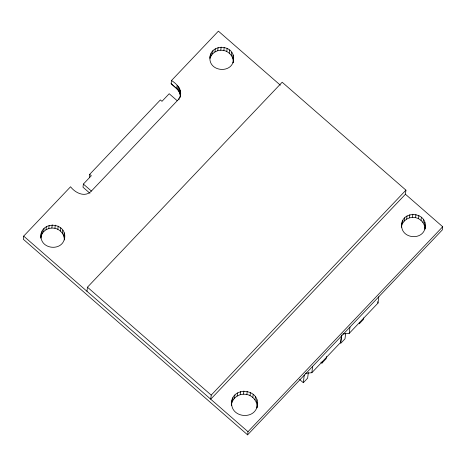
<?xml version="1.0" encoding="UTF-8"?>
<svg xmlns="http://www.w3.org/2000/svg" width="466" height="466" viewBox="0 0 466 466"><rect width="100%" height="100%" fill="white"/><g stroke="black" fill="none" stroke-linecap="round" stroke-linejoin="round"><path stroke-width="0.7" d="M180.022 97.633C182.55 90.008 177.54 84.468 171.523 80.496L218.397 31.152L280.369 85.191M180.383 96.392L180.598 91.639M40.769 238.056C39.261 219.515 69.003 221.921 64.291 239.943M40.857 237.94L41.253 233.728M210.178 55.908C206.846 72.312 234.188 74.711 233.617 57.912C233.245 43.979 210.248 43.746 209.945 57.796M233.087 62.834L233.617 57.912M231.416 405.105C230.018 385.143 262.084 387.939 257.057 407.342M231.491 405.146L231.911 400.673M256.929 407.942L257.477 402.863M401.494 227.286C399.95 208.797 429.681 211.372 424.928 229.289M180.616 94.505L179.806 97.26L178.239 99.689L91.388 191.054C85.039 197.852 75.265 192.971 70.558 186.767L23.684 236.111L23.3 239.256L247.603 434.848L442.316 229.889L442.7 226.744L405.408 194.223M40.868 236.874L41.899 234.095L42.284 230.95M41.899 234.095L43.653 231.672L44.037 228.526M43.653 231.672L46.006 229.773L46.39 226.622M46.006 229.773L48.796 228.526L49.186 225.381M48.796 228.526L51.843 228.02L52.227 224.868M64.692 235.738L64.302 238.883C63.976 233.728 59.916 229.365 54.924 228.282L55.314 225.136M57.842 229.301L58.233 226.156M60.394 231.008L60.784 227.857M62.403 233.28L62.794 230.128M63.737 235.965L64.127 232.819M177.208 100.72L169.193 93.736L161.982 101.326L160.38 99.928L89.711 174.319L91.313 175.717L83.379 184.07L82.995 187.215L89.938 193.268M89.326 177.47L89.711 174.319M86.961 291.285L87.462 287.196L282.175 82.232L405.938 190.151L405.432 194.246L210.725 399.205L211.226 395.116L405.938 190.151M180.709 93.072L180.325 96.217C180.581 90.34 174.587 87.392 171.133 83.641L171.523 80.496M180.214 94.784L178.67 90.748L176.742 88.528L177.127 85.383M177.785 89.577L178.169 86.426M178.67 90.748L179.055 87.596M179.375 92.023L179.765 88.872M178.956 99.782L179.113 98.524M179.893 93.375L180.284 90.229M209.997 58.5L210.824 56.275L211.215 53.124M210.824 56.275L212.578 53.852L212.962 50.701M212.578 53.852L214.931 51.953L215.315 48.802M214.931 51.953L217.727 50.707L218.111 47.555M217.727 50.707L220.768 50.194L221.152 47.049M233.233 61.063C232.901 55.908 228.841 51.545 223.855 50.462L224.239 47.311M226.773 51.481L227.158 48.33M229.324 53.182L229.709 50.037M231.334 55.454L231.719 52.309M232.668 58.145L233.052 54.994M233.14 62.753L233.373 60.865M231.52 403.818L232.65 400.783L233.035 397.638M232.65 400.783L234.561 398.139L234.946 394.993M234.561 398.139L237.13 396.071L237.514 392.92M237.13 396.071L240.176 394.708L240.561 391.562M240.176 394.708L243.497 394.154L243.881 391.009M257.092 406.008C256.731 400.387 252.304 395.628 246.864 394.446L247.248 391.294M250.044 395.552L250.428 392.407M247.603 434.848L247.994 431.702L442.7 226.744M252.828 397.416L253.213 394.265M255.019 399.892L255.409 396.747M256.475 402.828L256.859 399.677M299.574 379.458L303.314 382.714L304.257 375.019M308.329 372.567L307.642 378.159L303.314 382.714M305.411 373.301L311.841 372.713L312.616 366.416M320.853 362.198L321.919 363.13L322.093 361.733M326.503 356.478L326.247 358.575L321.919 363.13M341.438 336.079L340.663 342.376L311.841 372.713M341.7 335.002L340.669 343.395L344.997 338.84L345.685 333.242M342.766 333.976L349.197 333.388L349.972 327.097M359.449 322.408L359.274 323.806L363.602 319.251L363.777 317.853M349.197 333.388L378.019 303.051L378.794 296.755M401.89 223.074L401.506 226.22L402.537 223.441L402.921 220.296M402.537 223.441L404.29 221.018L404.674 217.872M404.29 221.018L406.643 219.119L407.028 215.968M406.643 219.119L409.433 217.872L409.824 214.727M409.433 217.872L412.48 217.366L412.864 214.214M425.33 225.084L424.94 228.229C424.613 223.074 420.553 218.717 415.567 217.628L415.952 214.482M418.485 218.647L418.87 215.502M421.031 220.354L421.421 217.203M423.046 222.626L423.431 219.474M424.375 225.311L424.765 222.165M64.448 238.685C61.961 251.337 41.358 249.526 41.008 236.681M257.215 406.078C254.5 419.878 232.027 417.903 231.643 403.888M425.085 228.031C422.598 240.683 402.001 238.872 401.645 226.027M220.768 50.194L223.855 50.462M412.48 217.366L415.567 217.628M51.843 228.02L54.924 228.282M243.497 394.154L246.864 394.446M171.133 83.641L176.742 88.528M83.379 184.07L91.388 191.054M87.462 287.196L211.226 395.116M23.684 236.111L247.994 431.702M377.652 301.718L378.019 303.051"/></g></svg>
